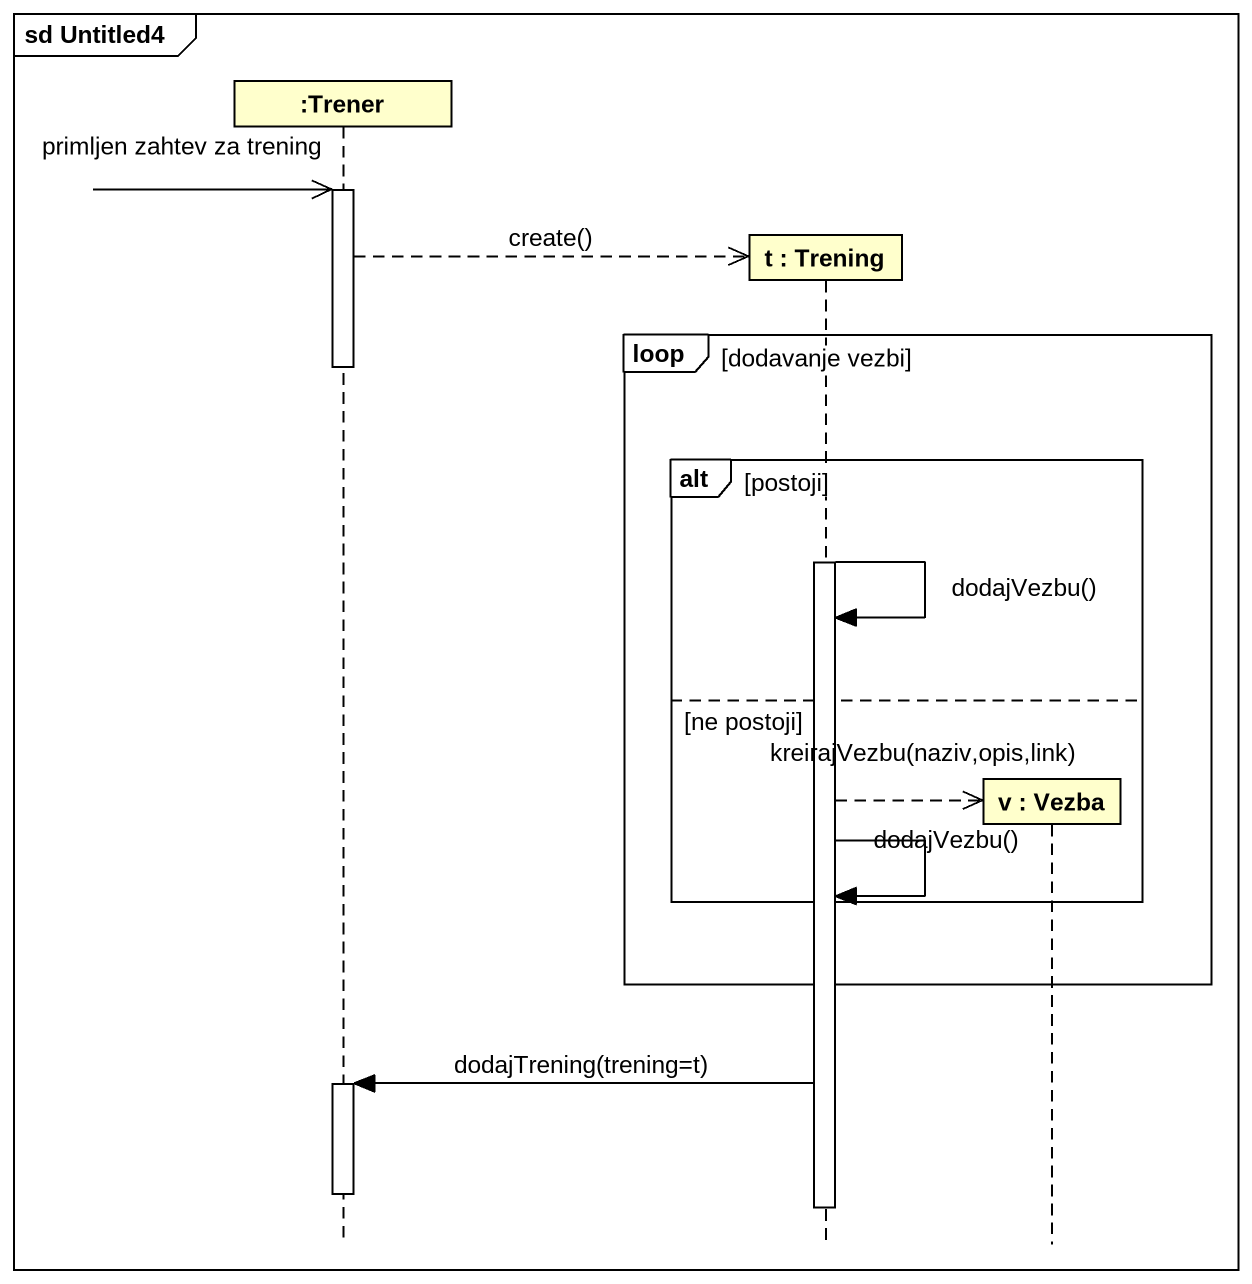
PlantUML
@startuml
mainframe sd Untitled4
hide footbox
participant ":Trener" as Trener
participant "t : Trening" as t
participant "v : Vezba" as v

Trener ->> Trener : primljen zahtev za trening
activate Trener
Trener -->> t ** : create()
loop dodavanje vezbi
  deactivate Trener
  alt postoji
    activate t
    t -> t : dodajVezbu()
  else ne postoji
    t -->> v ** : kreirajVezbu(naziv,opis,link)
    t -> t : dodajVezbu()
  end
end
t -> Trener : dodajTrening(trening=t)
activate Trener
deactivate Trener
deactivate t
@enduml
